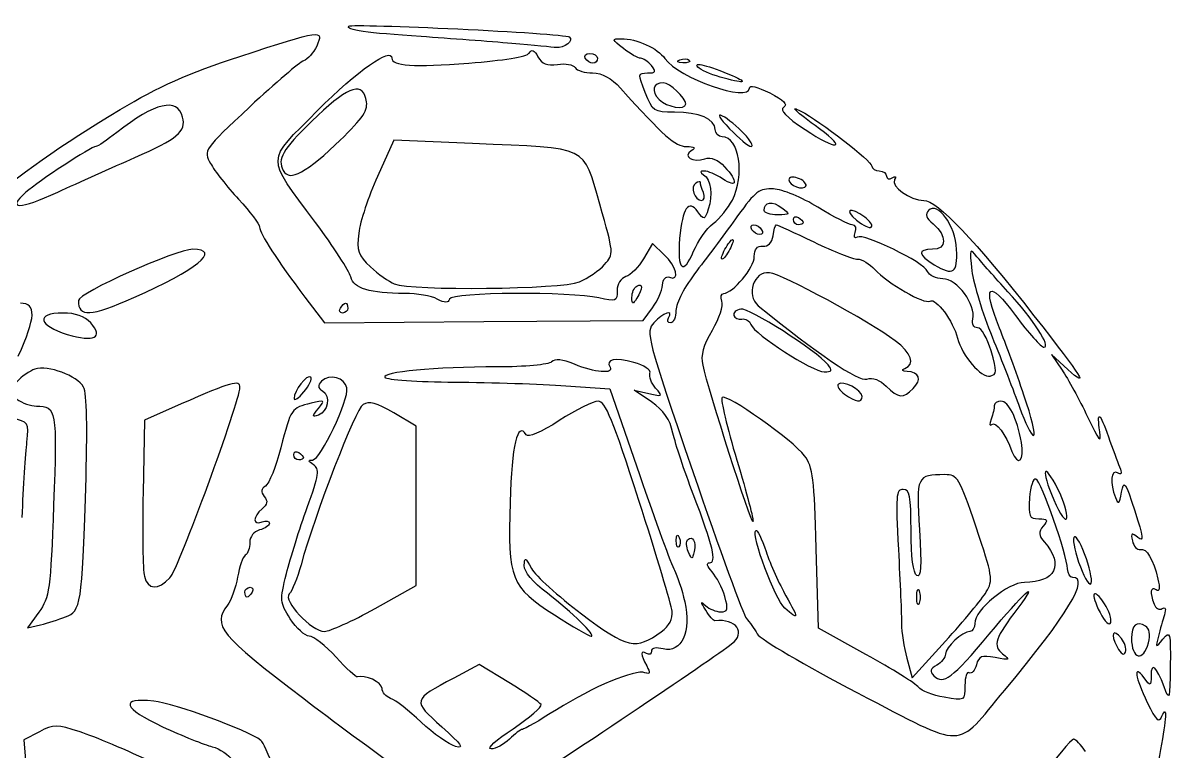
# Model space of a CAD drawing. Extents: x 18 to 132, y 20 to 130.
# Drawn here: x 60.81 to 97.4, y 106.93 to 130.09 of the extents above; entities that cross this region are included whole.
import ezdxf

# ---------------------------------------------------------------- set-up
doc = ezdxf.new("R2010")
doc.units = 0
doc.layers.add('Ebene_1', color=7, linetype='CONTINUOUS')

msp = doc.modelspace()

# ---------------------------------------------------------------- linework, layer by layer
at = {"layer": 'Ebene_1', "color": 7}
for p, q in [((76.364126, 129.443722), (76.364126, 129.443722)), ((78.701616, 128.971646), (78.701616, 128.971646)), ((81.711086, 128.922266), (81.711136, 128.922266)), ((82.987016, 128.374569), (82.987016, 128.374569)), ((81.896186, 127.517924), (81.896186, 127.517924)), ((70.746296, 126.220345), (70.746296, 126.220345)), ((72.607776, 126.366807), (72.089046, 125.214863)), ((75.109286, 126.258151), (72.607776, 126.366807)), ((83.754386, 126.57055), (83.754386, 126.57055)), ((64.365016, 125.811821), (64.365016, 125.81185)), ((85.566576, 125.111679), (85.566576, 125.111679)), ((82.458216, 124.698989), (82.458276, 124.698994)), ((84.389506, 124.13164), (84.389506, 124.131638)), ((85.324506, 123.838368), (85.324506, 123.838367)), ((87.593006, 123.919825), (87.593006, 123.919827)), ((83.999926, 123.517505), (83.999926, 123.517505)), ((80.837326, 123.074303), (80.553876, 122.594458)), ((81.210926, 122.723327), (80.837326, 123.074303)), ((83.142846, 122.894174), (83.142846, 122.894174)), ((90.513266, 122.893055), (90.513306, 122.893055)), ((78.511836, 121.859756), (78.511836, 121.859755)), ((64.338896, 121.358535), (64.338896, 121.358538)), ((69.783876, 121.372708), (70.405716, 120.552484)), ((80.184416, 121.365608), (80.184416, 121.365609)), ((70.909986, 121.024183), (70.909986, 121.024183)), ((80.538116, 120.634604), (80.834926, 121.032245)), ((62.965856, 120.553003), (62.965856, 120.553003)), ((70.405716, 120.552484), (75.471916, 120.593544)), ((75.471916, 120.593544), (80.538116, 120.634604)), ((94.048686, 119.076264), (93.530516, 119.543762)), ((93.530516, 119.543762), (93.870206, 119.050161)), ((86.427546, 119.217393), (86.427546, 119.217393)), ((69.966146, 118.825398), (69.966146, 118.825398)), ((78.078256, 118.553322), (79.480756, 118.452949)), ((79.480756, 118.452949), (80.423776, 115.725878)), ((80.805326, 118.0391), (80.259916, 118.414902)), ((80.259916, 118.414902), (80.723186, 118.305364)), ((87.506166, 118.213711), (87.506166, 118.213713)), ((89.132726, 118.465509), (89.132706, 118.465508)), ((92.656896, 118.258154), (92.656896, 118.258154)), ((65.845426, 117.974192), (64.676686, 117.460477)), ((64.676686, 117.460477), (64.631986, 115.151724)), ((73.325396, 117.271062), (72.604956, 117.693267)), ((73.325396, 114.735783), (73.325396, 117.271062)), ((92.578446, 116.752666), (92.578396, 116.752666)), ((69.429576, 116.358401), (69.429576, 116.358401)), ((93.737756, 115.261725), (93.737756, 115.261725)), ((73.325396, 112.200505), (73.325396, 114.735783)), ((81.596726, 113.63512), (81.596826, 113.635119)), ((81.978986, 113.278207), (81.978966, 113.278231)), ((86.116076, 110.837443), (86.049276, 113.377085)), ((94.586536, 113.202528), (94.586536, 113.202528)), ((65.488676, 112.441277), (65.488736, 112.441279)), ((67.871256, 111.985891), (67.871256, 111.985891)), ((72.013256, 111.469868), (73.325396, 112.200505)), ((91.458656, 111.99518), (91.458676, 111.99518)), ((89.244926, 111.830058), (89.244926, 111.830058)), ((95.222076, 111.614824), (95.222076, 111.614824)), ((61.319506, 111.353394), (60.959226, 110.847437)), ((72.013256, 111.469868), (72.013256, 111.469868)), ((85.045486, 111.479435), (85.045536, 111.479435)), ((60.959226, 110.847437), (61.369506, 110.95041)), ((62.167856, 111.200928), (62.168106, 111.200928)), ((81.117026, 110.729743), (81.117026, 110.729747)), ((87.629266, 110.004677), (86.116076, 110.837443)), ((95.757816, 110.514487), (95.757816, 110.514487)), ((89.096816, 109.261193), (90.158966, 110.428751)), ((96.614556, 110.373824), (96.614516, 110.373824)), ((88.928316, 109.886981), (89.096816, 109.261193)), ((75.328136, 109.685192), (74.521726, 109.256261)), ((76.271276, 109.112264), (75.328136, 109.685192)), ((92.043936, 108.869239), (92.043986, 108.869238)), ((61.334166, 107.548782), (60.841556, 107.294044)), ((60.841556, 107.294044), (60.924056, 106.250625))]:
    msp.add_line(p, q, dxfattribs=at)
for points in [[(67.711886, 129.032074), (70.307726, 129.883213), (70.402316, 129.895947), (70.155126, 129.360998)], [(73.481226, 129.660978), (71.752416, 129.776755), (71.061316, 129.876163), (71.177496, 129.992347)], [(71.177496, 129.992347), (71.279696, 130.094544), (77.999156, 129.769953), (78.187206, 129.653735)], [(76.364126, 129.443722), (75.678466, 129.502942), (74.381156, 129.60071), (73.481226, 129.660978)], [(78.187206, 129.653735), (78.362926, 129.545132), (78.026756, 129.272035), (77.766626, 129.312065)], [(79.912936, 129.283309), (79.542436, 129.574743), (79.537646, 129.594975), (79.839236, 129.594975)], [(79.839236, 129.594975), (80.344606, 129.594975), (80.999476, 129.298036), (81.234686, 128.96223)], [(70.155126, 129.360998), (70.056026, 129.146599), (69.869806, 128.935314), (69.741246, 128.891475)], [(70.183256, 127.309852), (71.439836, 128.571678), (72.546196, 129.351924), (72.546196, 128.976287)], [(77.766626, 129.312065), (77.680926, 129.325255), (77.049796, 129.384495), (76.364126, 129.443722)], [(76.917266, 129.140043), (76.997366, 129.269695), (77.081216, 129.233153), (77.196116, 129.018471)], [(80.460276, 128.971644), (80.377176, 128.971644), (80.130846, 129.111894), (79.912936, 129.283309)], [(63.902306, 127.341847), (65.103226, 128.063114), (66.084436, 128.498454), (67.711886, 129.032074)], [(69.741246, 128.891475), (69.612686, 128.847635), (68.842406, 128.190117), (68.029536, 127.43032)], [(72.546196, 128.976287), (72.546196, 128.729051), (73.229036, 128.685151), (74.998726, 128.818615)], [(74.998726, 128.818615), (76.087336, 128.900715), (76.848136, 129.028177), (76.917266, 129.140043)], [(77.196116, 129.018471), (77.318046, 128.790635), (77.478266, 128.728823), (77.817736, 128.778647)], [(77.817736, 128.778647), (78.069286, 128.815567), (78.322596, 128.768947), (78.380656, 128.674961)], [(78.701616, 128.971646), (78.648616, 129.057356), (78.714616, 129.127479), (78.848256, 129.127479)], [(78.944566, 128.815814), (78.863966, 128.815814), (78.754586, 128.885934), (78.701616, 128.971646)], [(78.848256, 129.127479), (78.981876, 129.127479), (79.091196, 129.057349), (79.091196, 128.971646)], [(79.091196, 128.971646), (79.091196, 128.885936), (79.025196, 128.815814), (78.944566, 128.815814)], [(80.805406, 128.737895), (80.698706, 128.866457), (80.543406, 128.971644), (80.460276, 128.971644)], [(81.234686, 128.96223), (81.670876, 128.339484), (83.922036, 127.550105), (83.922036, 128.019899)], [(81.805286, 128.828116), (81.623746, 128.835616), (81.586826, 128.872516), (81.711086, 128.922266)], [(81.711136, 128.922266), (81.823626, 128.967286), (81.958036, 128.961746), (82.009816, 128.909966)], [(82.009816, 128.909966), (82.061616, 128.858186), (81.969516, 128.821356), (81.805286, 128.828116)], [(82.285766, 128.689695), (82.108026, 128.873501), (82.617036, 128.747505), (83.376596, 128.419679)], [(78.380656, 128.674961), (78.438756, 128.581011), (78.688056, 128.50415), (78.934736, 128.50415)], [(78.934736, 128.50415), (79.239346, 128.50415), (79.523876, 128.348173), (79.821576, 128.017987)], [(80.607786, 127.880816), (80.370666, 128.48447), (80.372986, 128.504146), (80.681186, 128.504146)], [(80.681186, 128.504146), (80.946376, 128.504146), (80.967076, 128.543096), (80.805406, 128.737895)], [(82.987016, 128.374569), (82.687036, 128.459259), (82.371476, 128.601063), (82.285766, 128.689695)], [(83.376596, 128.419679), (83.930896, 128.180444), (83.749176, 128.159402), (82.987016, 128.374569)], [(71.742126, 127.582289), (71.649526, 128.234466), (71.196206, 128.108768), (70.194346, 127.153158)], [(81.179986, 128.192483), (80.851596, 128.192483), (80.785296, 127.923148), (81.048806, 127.659632)], [(81.896186, 127.517924), (81.896186, 127.709443), (81.383326, 128.192483), (81.179986, 128.192483)], [(83.922036, 128.019899), (83.922036, 128.130299), (84.169776, 128.072429), (84.568946, 127.86879)], [(65.891506, 127.098118), (65.725516, 127.732872), (65.012456, 127.567636), (63.797176, 126.612806)], [(79.821576, 128.017987), (81.195006, 126.494694), (81.565546, 126.166519), (81.914606, 126.164275)], [(81.540496, 127.257485), (80.882696, 127.257485), (80.841946, 127.284725), (80.607786, 127.880816)], [(84.568946, 127.86879), (85.019936, 127.638711), (85.154856, 127.501073), (85.014466, 127.414306)], [(56.908706, 121.192596), (58.189326, 123.353879), (60.187296, 125.110626), (63.902306, 127.341847)], [(68.029536, 127.43032), (66.557866, 126.054757), (66.552536, 126.047067), (66.778606, 125.624655)], [(70.746296, 126.220345), (71.565896, 126.992968), (71.783516, 127.290597), (71.742126, 127.582289)], [(81.048806, 127.659632), (81.292136, 127.416301), (81.896186, 127.315285), (81.896186, 127.517924)], [(85.014466, 127.414306), (84.873736, 127.327326), (85.078466, 127.113614), (85.694496, 126.70463)], [(86.152886, 126.72669), (85.373936, 127.297441), (85.172486, 127.489429), (85.561726, 127.290078)], [(64.365016, 125.81185), (65.717616, 126.400299), (66.009636, 126.646368), (65.891506, 127.098118)], [(70.117156, 123.751256), (68.519506, 125.910448), (68.514366, 125.633958), (70.183256, 127.309852)], [(70.194346, 127.153158), (69.127896, 126.135931), (68.921196, 125.831196), (69.057226, 125.476701)], [(82.831186, 126.706588), (82.831186, 127.040783), (82.323476, 127.257485), (81.540496, 127.257485)], [(83.064936, 127.13551), (82.876816, 127.23273), (82.966136, 127.07261), (83.290296, 126.73162)], [(83.754386, 126.57055), (83.546606, 126.792689), (83.236346, 127.046921), (83.064936, 127.13551)], [(85.561726, 127.290078), (86.157386, 126.985012), (87.817856, 125.699666), (87.817856, 125.543644)], [(63.797176, 126.612806), (63.484866, 126.367425), (63.185756, 126.166659), (63.132496, 126.166659)], [(83.059456, 126.478322), (82.933906, 126.478322), (82.831186, 126.581042), (82.831186, 126.706588)], [(83.290296, 126.73162), (83.585656, 126.420891), (83.895906, 126.166659), (83.979746, 126.166659)], [(85.694496, 126.70463), (86.692596, 126.041924), (87.063116, 126.059759), (86.152886, 126.72669)], [(69.057226, 125.476701), (69.231176, 125.023388), (69.691576, 125.226085), (70.746296, 126.220345)], [(79.159166, 124.335332), (78.613786, 126.226106), (78.892396, 126.093828), (75.109286, 126.258151)], [(83.379716, 124.458519), (83.789146, 125.250275), (83.594426, 126.478322), (83.059456, 126.478322)], [(83.979746, 126.166659), (84.063546, 126.166659), (83.962146, 126.34841), (83.754386, 126.57055)], [(63.132496, 126.166659), (62.992836, 126.166659), (61.311016, 125.068251), (60.902546, 124.710273)], [(82.074306, 126.027921), (81.783376, 125.843581), (82.115806, 125.648958), (82.508636, 125.773639)], [(81.914606, 126.164275), (82.182166, 126.162575), (82.226736, 126.124505), (82.074306, 126.027921)], [(61.915936, 124.711473), (62.577266, 125.018366), (63.679356, 125.513523), (64.365016, 125.811821)], [(66.778606, 125.624655), (66.903466, 125.391335), (67.305586, 124.87834), (67.672196, 124.484666)], [(82.508636, 125.773639), (82.704226, 125.835719), (82.918016, 125.748719), (83.130576, 125.520564)], [(83.130576, 125.520564), (83.572686, 125.046013), (83.538726, 124.828953), (83.070376, 125.135827)], [(87.817856, 125.543644), (87.817856, 125.457764), (87.923046, 125.387489), (88.051606, 125.387489)], [(72.089046, 125.214863), (71.803756, 124.581294), (71.535866, 123.76951), (71.493756, 123.410899)], [(82.486006, 125.385112), (82.342286, 125.383412), (82.336196, 125.350402), (82.464506, 125.268237)], [(82.464506, 125.268237), (82.698496, 125.118349), (82.765786, 124.621585), (82.613386, 124.16904)], [(83.070376, 125.135827), (82.859126, 125.274246), (82.596156, 125.386424), (82.486006, 125.385112)], [(85.200456, 125.159559), (85.063336, 125.022436), (85.507086, 124.762302), (85.687696, 124.87393)], [(85.566576, 125.111679), (85.420586, 125.193379), (85.255826, 125.214929), (85.200456, 125.159559)], [(88.051606, 125.387489), (88.180166, 125.387489), (88.285356, 125.313229), (88.285356, 125.22246)], [(88.285356, 125.22246), (88.285356, 125.13169), (88.366356, 125.107466), (88.465266, 125.16862)], [(88.465266, 125.16862), (88.572686, 125.23501), (88.603026, 125.21162), (88.540566, 125.11056)], [(82.214646, 125.002116), (82.033736, 124.890304), (82.179046, 124.452495), (82.397016, 124.452495)], [(82.363676, 125.019856), (82.363676, 125.060756), (82.296576, 125.052776), (82.214646, 125.002116)], [(82.458276, 124.698994), (82.406276, 124.834566), (82.363676, 124.978954), (82.363676, 125.019856)], [(84.689466, 124.817785), (84.245116, 124.839235), (84.111156, 124.737985), (83.547546, 123.954732)], [(86.100266, 124.233413), (85.601196, 124.541454), (84.966336, 124.804422), (84.689466, 124.817785)], [(85.687696, 124.87393), (85.767096, 124.92299), (85.712596, 125.029977), (85.566576, 125.111679)], [(88.540566, 125.11056), (88.406616, 124.893824), (89.030536, 124.452489), (89.470896, 124.452489)], [(60.902546, 124.710273), (60.262246, 124.149116), (60.705186, 124.149654), (61.915936, 124.711473)], [(67.672196, 124.484666), (68.038796, 124.090992), (68.338746, 123.69355), (68.338746, 123.60146)], [(82.282346, 124.09112), (81.982496, 124.497134), (81.790566, 124.215134), (81.703146, 123.240132)], [(82.397016, 124.452495), (82.482716, 124.452495), (82.510286, 124.563418), (82.458216, 124.698989)], [(82.769786, 123.714169), (82.978396, 123.878261), (83.252866, 124.213219), (83.379716, 124.458519)], [(84.389506, 124.131638), (84.389506, 124.40321), (84.653166, 124.444104), (84.950926, 124.218718)], [(89.470896, 124.452489), (89.883396, 124.452489), (91.133206, 123.144082), (92.975816, 120.783248)], [(90.513306, 122.893055), (90.477506, 123.649284), (89.913406, 124.431276), (89.619756, 124.131837)], [(79.314996, 122.410535), (79.614336, 122.746407), (79.613116, 122.761563), (79.159166, 124.335332)], [(82.613386, 124.16904), (82.498066, 123.826591), (82.480726, 123.82251), (82.282346, 124.09112)], [(84.818046, 123.98996), (84.582356, 123.98726), (84.389506, 124.05099), (84.389506, 124.13164)], [(84.950926, 124.218718), (85.231066, 124.006665), (85.224096, 123.994656), (84.818046, 123.98996)], [(87.195636, 123.673337), (87.092246, 123.673337), (86.599326, 123.925371), (86.100266, 124.233413)], [(87.593006, 123.919827), (87.131096, 124.257583), (86.910086, 124.172657), (87.333446, 123.820087)], [(89.619756, 124.131837), (89.502216, 124.011972), (89.544656, 123.886855), (89.765736, 123.701234)], [(71.239876, 122.01509), (71.193176, 122.198609), (70.687916, 122.979884), (70.117156, 123.751256)], [(82.146606, 122.832115), (82.280746, 123.153151), (82.561176, 123.550076), (82.769786, 123.714169)], [(83.547546, 123.954732), (83.196366, 123.466689), (82.611006, 122.680781), (82.246746, 122.208269)], [(83.999926, 123.517505), (83.946926, 123.603215), (83.973726, 123.673337), (84.059426, 123.673337)], [(84.059426, 123.673337), (84.145126, 123.673337), (84.258596, 123.603217), (84.311566, 123.517505)], [(84.672946, 123.322714), (84.700346, 123.515557), (84.747246, 123.673337), (84.777196, 123.673337)], [(84.777196, 123.673337), (84.807096, 123.673337), (85.343716, 123.427901), (85.969666, 123.127923)], [(85.324506, 123.838367), (85.324506, 123.929137), (85.394606, 123.960057), (85.480336, 123.907087)], [(85.480336, 123.673338), (85.394636, 123.673338), (85.324506, 123.747598), (85.324506, 123.838368)], [(85.480336, 123.907087), (85.566036, 123.854117), (85.636166, 123.779854), (85.636166, 123.742058)], [(85.636166, 123.742058), (85.636166, 123.704258), (85.566066, 123.673338), (85.480336, 123.673338)], [(87.290836, 123.431495), (87.343136, 123.567693), (87.301536, 123.673337), (87.195636, 123.673337)], [(87.333446, 123.820087), (87.538436, 123.64938), (87.748696, 123.552259), (87.800696, 123.604264)], [(87.800696, 123.604264), (87.852696, 123.656264), (87.759196, 123.798271), (87.593006, 123.919825)], [(89.765736, 123.701234), (90.217936, 123.321607), (90.208766, 122.894174), (89.748436, 122.894174)], [(68.338746, 123.60146), (68.338746, 123.405689), (68.906946, 122.529386), (69.783876, 121.372708)], [(71.493756, 123.410899), (71.427056, 122.842878), (71.474856, 122.705079), (71.864836, 122.341272)], [(84.252066, 123.361672), (84.166366, 123.361672), (84.052896, 123.431792), (83.999926, 123.517505)], [(84.311566, 123.517505), (84.364566, 123.431795), (84.337766, 123.361672), (84.252066, 123.361672)], [(84.350446, 122.993734), (84.523076, 122.980034), (84.641366, 123.100697), (84.672946, 123.322714)], [(87.350936, 123.284161), (87.263836, 123.230351), (87.237976, 123.293761), (87.290836, 123.431495)], [(89.588286, 122.192923), (89.477896, 122.480589), (87.562386, 123.41485), (87.350936, 123.284161)], [(81.703146, 123.240132), (81.613046, 122.234695), (81.818136, 122.045961), (82.146606, 122.832115)], [(83.142846, 122.894174), (83.234546, 123.06559), (83.344706, 123.205839), (83.387566, 123.205839)], [(83.387566, 123.205839), (83.430366, 123.205839), (83.390566, 123.06559), (83.298666, 122.894174)], [(84.077806, 122.66436), (84.077806, 122.902984), (84.165106, 123.008447), (84.350446, 122.993734)], [(85.969666, 123.127923), (86.595616, 122.827945), (87.221586, 122.582509), (87.360706, 122.582509)], [(91.161586, 122.660425), (90.927046, 122.954009), (90.917746, 122.927934), (91.001326, 122.211002)], [(66.214616, 122.894174), (65.674696, 122.894174), (62.572946, 121.505605), (62.572946, 121.263895)], [(64.338896, 121.358538), (66.336496, 122.23521), (67.141396, 122.894174), (66.214616, 122.894174)], [(80.553876, 122.594458), (80.397976, 122.330544), (80.145346, 122.074916), (79.992476, 122.026396)], [(81.382646, 122.003304), (81.721436, 121.8733), (81.607576, 122.350694), (81.210926, 122.723327)], [(83.053946, 122.582509), (83.011146, 122.582509), (83.050946, 122.722758), (83.142846, 122.894174)], [(83.298666, 122.894174), (83.206966, 122.722758), (83.096806, 122.582509), (83.053946, 122.582509)], [(83.104896, 121.491681), (83.394246, 121.491681), (84.077806, 122.315598), (84.077806, 122.66436)], [(87.360706, 122.582509), (87.499826, 122.582509), (87.747156, 122.434992), (87.910326, 122.254693)], [(89.748436, 122.894174), (89.257836, 122.894174), (89.277896, 122.719872), (89.804936, 122.402823)], [(89.804936, 122.402823), (90.411516, 122.037961), (90.549276, 122.133305), (90.513266, 122.893055)], [(92.146466, 121.547087), (91.741726, 121.988007), (91.298526, 122.489009), (91.161586, 122.660425)], [(71.864836, 122.341272), (72.111036, 122.111588), (72.452736, 121.865975), (72.624146, 121.795466)], [(78.511836, 121.859755), (78.787636, 121.976488), (79.149056, 122.224339), (79.314996, 122.410535)], [(82.246746, 122.208269), (81.866476, 121.714988), (81.584456, 121.180429), (81.584456, 120.95292)], [(84.560676, 122.150226), (84.060656, 122.207276), (83.798576, 121.432877), (84.205376, 121.100368)], [(87.910326, 122.254693), (88.316716, 121.805642), (89.489136, 121.135161), (89.671206, 121.247687)], [(91.001326, 122.211002), (91.050126, 121.792404), (91.339496, 120.845721), (91.644366, 120.107262)], [(72.965536, 121.491683), (71.839346, 121.491683), (71.334146, 121.644916), (71.239876, 122.01509)], [(72.624146, 121.795466), (73.173666, 121.569434), (77.949106, 121.621577), (78.511836, 121.859756)], [(79.992476, 122.026396), (79.830666, 121.975036), (79.714536, 121.786653), (79.714536, 121.57551)], [(80.337866, 121.725429), (80.535086, 121.847319), (80.535086, 121.641029), (80.337866, 121.335848)], [(81.156256, 121.755329), (81.171056, 121.951995), (81.260656, 122.050118), (81.382646, 122.003304)], [(88.558056, 119.987955), (87.742976, 120.602941), (84.968546, 122.103694), (84.560676, 122.150226)], [(90.074746, 121.959178), (89.856526, 121.959178), (89.637616, 122.064364), (89.588286, 122.192923)], [(91.030816, 120.673559), (91.143546, 121.13098), (90.527646, 121.959178), (90.074746, 121.959178)], [(91.880046, 120.38686), (91.318646, 121.789721), (91.526756, 121.957199), (92.385396, 120.793537)], [(73.990476, 121.313504), (73.807366, 121.411504), (73.346146, 121.491683), (72.965536, 121.491683)], [(79.130156, 121.348544), (78.234326, 121.556577), (74.454526, 121.528679), (74.382796, 121.313504)], [(79.714536, 121.57551), (79.714536, 121.236188), (79.676936, 121.221576), (79.130156, 121.348544)], [(80.184416, 121.365609), (80.183416, 121.51054), (80.252116, 121.672459), (80.337866, 121.725429)], [(80.834926, 121.032245), (80.998176, 121.250948), (81.142776, 121.576335), (81.156256, 121.755329)], [(83.047896, 121.246115), (82.996096, 121.381176), (83.021696, 121.491681), (83.104896, 121.491681)], [(93.290246, 119.777522), (93.530816, 119.777522), (92.959576, 120.661301), (92.146466, 121.547087)], [(60.663136, 119.498852), (61.223726, 120.734443), (61.242096, 121.180015), (60.732436, 121.180015)], [(62.572946, 121.263895), (62.572946, 120.73064), (62.954796, 120.751104), (64.338896, 121.358535)], [(70.909986, 121.024183), (70.962986, 121.109893), (71.037226, 121.180015), (71.075016, 121.180015)], [(71.075016, 121.180015), (71.112816, 121.180015), (71.143716, 121.109895), (71.143716, 121.024183)], [(74.382796, 121.313504), (74.338196, 121.179821), (74.240266, 121.179821), (73.990476, 121.313504)], [(80.337866, 121.335848), (80.207676, 121.134405), (80.186476, 121.138518), (80.184416, 121.365608)], [(82.746386, 120.325263), (82.964036, 120.69667), (83.099716, 121.111054), (83.047896, 121.246115)], [(84.205376, 121.100368), (86.066296, 119.579266), (87.395476, 118.68001), (87.659166, 118.763702)], [(89.671206, 121.247687), (89.851816, 121.35931), (90.409146, 120.607496), (90.543956, 120.070393)], [(62.081296, 120.86835), (61.207286, 120.86835), (61.290526, 120.467499), (62.222316, 120.189231)], [(62.965856, 120.553003), (62.773626, 120.76542), (62.484896, 120.86835), (62.081296, 120.86835)], [(70.978686, 120.86835), (70.887886, 120.86835), (70.856996, 120.93847), (70.909986, 121.024183)], [(71.143716, 121.024183), (71.143716, 120.938473), (71.069416, 120.86835), (70.978686, 120.86835)], [(81.350726, 120.712517), (81.523226, 120.991627), (81.172706, 120.876558), (80.886266, 120.560043)], [(81.584456, 120.95292), (81.584456, 120.734991), (81.510156, 120.556685), (81.419426, 120.556685)], [(83.646926, 120.994059), (83.498246, 120.965429), (83.398726, 120.872834), (83.425776, 120.7883)], [(83.425776, 120.7883), (83.452876, 120.70376), (83.567566, 120.653374), (83.680746, 120.676319)], [(86.427546, 119.217393), (86.047926, 119.674811), (83.905316, 121.043821), (83.646926, 120.994059)], [(92.385396, 120.793537), (92.797736, 120.234728), (93.204916, 119.777522), (93.290246, 119.777522)], [(92.975816, 120.783248), (94.540866, 118.778046), (94.752576, 118.441207), (94.048686, 119.076264)], [(62.222316, 120.189231), (63.078786, 119.933458), (63.389126, 120.085291), (62.965856, 120.553003)], [(80.886266, 120.560043), (80.615926, 120.261319), (80.654626, 120.113238), (82.131266, 115.795788)], [(81.419426, 120.556685), (81.328626, 120.556685), (81.297736, 120.626815), (81.350726, 120.712517)], [(83.680746, 120.676319), (83.793936, 120.699259), (83.923636, 120.621389), (83.968966, 120.503255)], [(83.968966, 120.503255), (84.089716, 120.188598), (85.930456, 118.998359), (86.296336, 118.998359)], [(91.178046, 120.400852), (91.052106, 120.400852), (90.991346, 120.513392), (91.030816, 120.673559)], [(91.610216, 119.660647), (91.486976, 120.079628), (91.299436, 120.400852), (91.178046, 120.400852)], [(92.656896, 118.258154), (92.415186, 118.965244), (92.065606, 119.923162), (91.880046, 120.38686)], [(82.446486, 119.207293), (82.377486, 119.525747), (82.461686, 119.839481), (82.746386, 120.325263)], [(90.543956, 120.070393), (90.684946, 119.508625), (91.297106, 118.797909), (91.583116, 118.863927)], [(91.644366, 120.107262), (91.949236, 119.368803), (92.341416, 118.361393), (92.515876, 117.868572)], [(88.869716, 119.101561), (89.207256, 119.237759), (89.082646, 119.592136), (88.558056, 119.987955)], [(91.583116, 118.863927), (91.801296, 118.914287), (91.804246, 119.001047), (91.610216, 119.660647)], [(77.629916, 119.313604), (77.542216, 119.225924), (76.765756, 119.153697), (75.904396, 119.153087)], [(78.357326, 119.235684), (77.970166, 119.39745), (77.738576, 119.422257), (77.629916, 119.313604)], [(80.245236, 119.294191), (79.646766, 119.459436), (79.330936, 119.396602), (79.487406, 119.143424)], [(80.757406, 118.94941), (80.796206, 119.056184), (80.580006, 119.201756), (80.245236, 119.294191)], [(61.193426, 119.083574), (61.031966, 119.032334), (60.768826, 118.845609), (60.608676, 118.668641)], [(62.738476, 118.512701), (62.546256, 118.871857), (61.612916, 119.216715), (61.193426, 119.083574)], [(69.966146, 118.825398), (69.855476, 118.936069), (69.427176, 118.392052), (69.434766, 118.150453)], [(71.115666, 118.485176), (71.052166, 118.814897), (70.559146, 118.943294), (70.310666, 118.694819)], [(75.904396, 119.153087), (73.918726, 119.151687), (72.219046, 118.993663), (72.326116, 118.820414)], [(79.487406, 119.143424), (79.625696, 118.919662), (78.989336, 118.971615), (78.357326, 119.235684)], [(80.938306, 118.480218), (80.801826, 118.636633), (80.720426, 118.84777), (80.757406, 118.94941)], [(84.034916, 114.228519), (83.973716, 114.167339), (82.616936, 118.420105), (82.446486, 119.207293)], [(86.296336, 118.998359), (86.547536, 118.998359), (86.573436, 119.041599), (86.427546, 119.217393)], [(88.938416, 119.010661), (88.776166, 119.018261), (88.749766, 119.053171), (88.869716, 119.101561)], [(89.132706, 118.465508), (89.413606, 118.746403), (89.325866, 118.992572), (88.938416, 119.010661)], [(93.870206, 119.050161), (94.057036, 118.77868), (94.420886, 118.112496), (94.678756, 117.569751)], [(67.715446, 118.502404), (67.715416, 118.752932), (67.440386, 118.675247), (65.845426, 117.974192)], [(69.750326, 118.358146), (69.921036, 118.56313), (70.018156, 118.773394), (69.966146, 118.825398)], [(70.310666, 118.694819), (70.178646, 118.562794), (70.186736, 118.485126), (70.342566, 118.388825)], [(72.326116, 118.820414), (72.371516, 118.746874), (73.368836, 118.679272), (74.542266, 118.670197)], [(74.542266, 118.670197), (75.715686, 118.661097), (77.306886, 118.608527), (78.078256, 118.553322)], [(86.752856, 118.608662), (86.696056, 118.551852), (86.785556, 118.405925), (86.951816, 118.284371)], [(87.506166, 118.213713), (87.506166, 118.413905), (86.884186, 118.739996), (86.752856, 118.608662)], [(87.659166, 118.763702), (87.849256, 118.824032), (88.073866, 118.742332), (88.277376, 118.538829)], [(88.277376, 118.538829), (88.661586, 118.154617), (88.809186, 118.141964), (89.132726, 118.465509)], [(62.807576, 115.291654), (62.869276, 117.204075), (62.845476, 118.312772), (62.738476, 118.512701)], [(65.488736, 112.441279), (65.752946, 112.725187), (67.715486, 118.067243), (67.715446, 118.502404)], [(69.434766, 118.150453), (69.437766, 118.059703), (69.579616, 118.153153), (69.750326, 118.358146)], [(70.022446, 116.190987), (70.275296, 116.193987), (71.188036, 118.109398), (71.115666, 118.485176)], [(70.342566, 118.388825), (70.606076, 118.22597), (70.518756, 117.724696), (70.209056, 117.622396)], [(80.723186, 118.305364), (81.161376, 118.201753), (81.173026, 118.211214), (80.938306, 118.480218)], [(83.050576, 118.178881), (82.995876, 118.124201), (83.208346, 117.226341), (83.522676, 116.183632)], [(85.678526, 116.323914), (85.306836, 116.821745), (83.188616, 118.316919), (83.050576, 118.178881)], [(86.951816, 118.284371), (87.303706, 118.027067), (87.506166, 118.001261), (87.506166, 118.213711)], [(92.964706, 116.972535), (93.037106, 116.972535), (92.898606, 117.551063), (92.656896, 118.258154)], [(60.617676, 118.127205), (60.782906, 118.006384), (61.062476, 117.906456), (61.238936, 117.905144)], [(61.238936, 117.905144), (61.880406, 117.900344), (61.898506, 117.7967), (61.786876, 114.766567)], [(69.975306, 118.000269), (69.347966, 117.846227), (69.338716, 117.832573), (69.015636, 116.582954)], [(71.631006, 117.956873), (71.391186, 117.806844), (70.114406, 114.509265), (69.657076, 112.858753)], [(70.209056, 117.830122), (70.428526, 118.097646), (70.414236, 118.108045), (69.975306, 118.000269)], [(70.209056, 117.622396), (70.001286, 117.553766), (70.001286, 117.576846), (70.209056, 117.830122)], [(72.604956, 117.693267), (72.062926, 118.010917), (71.821736, 118.076197), (71.631006, 117.956873)], [(79.109526, 118.063363), (78.954606, 118.063363), (78.398516, 117.785868), (77.873776, 117.446708)], [(80.404996, 114.907752), (79.580686, 117.473545), (79.338546, 118.063363), (79.109526, 118.063363)], [(81.490646, 117.04521), (81.389886, 117.49038), (81.198156, 117.768434), (80.805326, 118.0391)], [(91.713646, 117.920275), (91.713646, 117.841575), (91.667446, 117.648735), (91.610896, 117.491736)], [(91.922376, 118.063363), (91.807576, 118.063363), (91.713646, 117.998973), (91.713646, 117.920275)], [(92.578396, 116.752666), (92.431296, 117.53677), (92.167736, 118.063363), (91.922376, 118.063363)], [(92.515876, 117.868572), (92.690326, 117.375752), (92.892306, 116.972535), (92.964706, 116.972535)], [(60.936606, 116.761381), (61.002806, 117.394074), (60.992906, 117.409413), (60.456186, 117.51011)], [(76.819106, 116.992789), (76.542976, 117.439575), (76.360546, 116.674927), (76.308966, 114.854565)], [(77.873776, 117.446708), (77.289826, 117.069288), (76.880666, 116.893188), (76.819106, 116.992789)], [(91.610896, 117.491736), (91.554396, 117.334737), (91.565696, 117.258461), (91.635996, 117.322235)], [(94.678756, 117.569751), (95.040996, 116.807318), (95.130136, 116.698098), (95.070776, 117.089398)], [(95.070776, 117.089398), (94.965616, 117.782562), (95.067776, 117.724503), (95.344596, 116.933565)], [(91.635996, 117.322235), (91.760886, 117.43555), (92.077946, 117.010596), (92.274786, 116.466079)], [(60.783446, 114.365753), (60.830546, 115.328089), (60.899446, 116.406122), (60.936606, 116.761381)], [(82.135316, 115.102543), (81.857696, 115.831061), (81.567596, 116.705261), (81.490646, 117.04521)], [(92.274786, 116.466079), (92.458346, 115.958314), (92.686986, 116.174104), (92.578446, 116.752666)], [(95.344596, 116.933565), (95.472146, 116.569307), (95.630906, 116.137055), (95.697396, 115.973007)], [(69.015636, 116.582954), (68.860516, 115.982999), (68.640946, 115.433872), (68.527696, 115.362672)], [(69.429576, 116.358401), (69.429576, 116.449171), (69.499676, 116.480091), (69.585416, 116.427121)], [(69.585416, 116.193372), (69.499716, 116.193372), (69.429576, 116.267632), (69.429576, 116.358401)], [(69.585416, 116.427121), (69.671116, 116.374151), (69.741246, 116.299887), (69.741246, 116.262092)], [(69.741246, 116.262092), (69.741246, 116.224292), (69.671146, 116.193372), (69.585416, 116.193372)], [(69.852516, 114.678815), (70.229236, 115.730148), (70.255916, 115.911085), (70.053246, 116.039963)], [(70.053246, 116.039963), (69.885246, 116.146789), (69.876586, 116.189271), (70.022446, 116.190987)], [(83.522676, 116.183632), (83.837016, 115.140923), (84.067516, 114.261122), (84.034916, 114.228519)], [(86.049276, 113.377085), (85.991176, 115.588197), (85.943206, 115.969401), (85.678526, 116.323914)], [(93.737756, 115.261725), (93.271456, 116.175747), (93.176896, 115.926504), (93.609206, 114.922884)], [(80.423776, 115.725878), (80.942436, 114.225989), (81.442586, 112.858558), (81.535226, 112.687142)], [(82.131266, 115.795788), (82.969476, 113.345016), (83.732816, 111.254335), (83.827576, 111.149827)], [(90.140066, 115.725874), (89.245436, 115.725874), (89.226376, 115.684604), (89.330646, 113.973193)], [(91.131516, 114.059962), (90.597876, 115.634278), (90.543356, 115.725874), (90.140066, 115.725874)], [(93.038216, 115.58516), (92.952516, 115.6197), (92.860826, 115.349927), (92.834466, 114.985669)], [(95.635996, 115.787412), (95.428356, 115.915742), (95.387376, 115.451954), (95.566296, 114.998403)], [(95.697396, 115.973007), (95.782496, 115.763116), (95.764296, 115.708123), (95.635996, 115.787412)], [(62.168106, 111.200928), (62.657276, 111.386911), (62.687926, 111.582942), (62.807576, 115.291654)], [(68.527696, 115.362672), (68.378956, 115.269152), (68.367986, 115.177557), (68.488196, 115.032725)], [(88.811506, 115.258376), (88.586316, 115.258376), (88.569796, 115.048881), (88.661006, 113.349426)], [(89.064466, 113.942996), (89.064466, 115.052724), (89.024866, 115.258376), (88.811506, 115.258376)], [(94.042316, 112.726096), (94.027716, 113.177356), (93.205846, 115.51761), (93.038216, 115.58516)], [(94.018796, 114.350585), (94.046696, 114.49411), (93.920196, 114.904123), (93.737756, 115.261725)], [(95.761086, 115.165465), (95.834486, 115.569563), (95.879636, 115.505958), (96.183066, 114.571004)], [(64.631986, 115.151724), (64.607386, 113.881909), (64.625986, 112.68519), (64.673886, 112.492347)], [(68.488196, 115.032725), (68.609246, 114.886872), (68.590366, 114.778927), (68.418896, 114.636641)], [(81.462706, 111.385003), (81.438606, 111.58693), (80.962596, 113.172167), (80.404996, 114.907752)], [(82.654136, 112.920887), (82.893636, 112.920887), (82.772336, 113.430931), (82.135316, 115.102543)], [(92.834466, 114.985669), (92.791666, 114.394391), (92.822966, 114.32338), (93.126256, 114.32338)], [(93.609206, 114.922884), (93.818316, 114.43742), (93.989276, 114.19855), (94.018796, 114.350585)], [(95.566296, 114.998403), (95.659496, 114.762004), (95.693016, 114.790713), (95.761086, 115.165465)], [(61.786876, 114.766567), (61.687576, 112.070327), (61.653626, 111.822634), (61.319506, 111.353394)], [(68.418896, 114.636641), (68.115006, 114.384432), (68.113716, 114.10753), (68.416896, 114.223902)], [(69.193436, 112.576245), (69.316966, 113.065776), (69.613556, 114.011932), (69.852516, 114.678815)], [(76.308966, 114.854565), (76.238866, 112.380235), (76.325966, 112.158115), (77.716616, 111.266754)], [(96.183066, 114.571004), (96.454906, 113.733399), (96.474676, 113.564009), (96.281966, 113.723948)], [(68.650646, 114.180832), (68.650646, 114.107812), (68.510396, 114.011389), (68.338976, 113.966562)], [(68.416896, 114.223902), (68.545456, 114.273232), (68.650646, 114.253852), (68.650646, 114.180832)], [(93.126256, 114.32338), (93.412416, 114.32338), (93.434996, 114.28607), (93.269546, 114.086708)], [(68.338976, 113.966562), (68.156146, 113.918752), (68.027316, 113.754005), (68.027316, 113.568003)], [(81.596826, 113.635119), (81.603826, 113.816656), (81.641226, 113.853581), (81.690926, 113.729269)], [(81.954866, 113.654825), (82.113116, 113.813073), (82.240676, 113.590785), (82.167846, 113.283707)], [(85.045536, 111.479435), (84.736786, 111.748012), (83.971796, 113.801779), (84.123866, 113.953848)], [(84.123866, 113.953848), (84.166766, 113.996778), (84.315046, 113.69427), (84.453316, 113.281605)], [(89.245346, 112.515828), (89.131176, 112.586388), (89.064466, 113.112755), (89.064466, 113.942996)], [(89.330646, 113.973193), (89.402046, 112.801693), (89.380446, 112.432368), (89.245346, 112.515828)], [(91.458676, 111.99518), (91.680326, 112.367386), (91.658466, 112.50541), (91.131516, 114.059962)], [(93.269546, 114.086708), (93.110116, 113.894607), (93.117056, 113.799229), (93.306446, 113.580252)], [(94.586536, 113.202528), (94.433986, 113.601967), (94.278616, 113.837103), (94.241266, 113.725055)], [(96.281966, 113.723948), (96.076926, 113.894111), (96.050926, 113.878218), (96.107266, 113.617162)], [(68.027316, 113.568003), (68.027316, 113.393622), (67.963316, 113.211377), (67.885046, 113.163016)], [(81.678626, 113.43059), (81.626826, 113.37881), (81.590026, 113.47085), (81.596726, 113.63512)], [(81.690926, 113.729269), (81.735926, 113.616778), (81.730426, 113.482373), (81.678626, 113.43059)], [(81.978966, 113.278231), (81.912266, 113.431916), (81.901366, 113.601384), (81.954866, 113.654825)], [(93.306446, 113.580252), (93.936456, 112.851655), (93.661536, 112.297556), (92.670026, 112.297556)], [(94.241266, 113.725055), (94.203966, 113.613006), (94.298166, 113.194516), (94.450716, 112.795078)], [(96.107266, 113.617162), (96.143666, 113.448475), (96.254846, 113.32729), (96.354336, 113.347865)], [(67.885046, 113.163016), (67.806846, 113.114656), (67.696536, 112.801422), (67.640026, 112.466945)], [(76.759956, 112.836034), (76.764956, 113.114166), (76.794956, 113.101643), (76.992726, 112.737444)], [(82.167846, 113.283707), (82.103246, 113.011475), (82.094846, 113.011232), (81.978986, 113.278207)], [(84.453316, 113.281605), (84.591576, 112.86894), (84.875156, 112.233275), (85.083486, 111.869016)], [(88.661006, 113.349426), (88.717306, 112.299504), (88.762646, 111.231742), (88.761636, 110.976624)], [(94.795986, 112.272551), (94.833386, 112.3846), (94.739086, 112.80309), (94.586536, 113.202528)], [(96.354336, 113.347865), (96.559716, 113.390335), (96.764066, 113.047669), (96.918796, 112.401362)], [(69.657076, 112.858753), (69.540746, 112.438895), (69.371756, 112.02157), (69.281556, 111.931365)], [(77.493916, 111.952776), (77.026556, 112.309298), (76.756016, 112.634868), (76.759956, 112.836034)], [(76.992726, 112.737444), (77.117326, 112.507992), (77.833296, 111.859009), (78.583776, 111.29526)], [(81.535226, 112.687142), (81.627826, 112.515726), (81.776226, 112.062723), (81.864916, 111.680471)], [(82.733836, 112.630693), (82.573736, 112.807596), (82.542636, 112.920887), (82.654136, 112.920887)], [(94.206966, 112.453389), (94.121266, 112.453389), (94.047166, 112.576107), (94.042316, 112.726096)], [(94.450716, 112.795078), (94.603266, 112.395639), (94.758636, 112.160503), (94.795986, 112.272551)], [(64.673886, 112.492347), (64.780006, 112.062645), (65.116666, 112.041543), (65.488676, 112.441277)], [(67.640026, 112.466945), (67.583526, 112.132467), (67.439396, 111.729618), (67.319756, 111.571724)], [(69.316236, 111.141388), (68.983276, 111.663518), (68.978166, 111.723223), (69.193436, 112.576245)], [(83.136686, 111.85153), (83.059586, 112.120465), (82.878276, 112.471088), (82.733836, 112.630693)], [(91.548176, 110.649735), (92.638876, 111.95558), (93.220796, 112.486421), (92.457716, 111.479435)], [(92.043986, 108.869238), (94.057576, 111.288781), (94.760406, 112.453389), (94.206966, 112.453389)], [(96.918796, 112.401362), (96.988096, 112.111814), (96.968696, 111.994256), (96.862396, 112.059936)], [(67.871256, 111.985891), (67.871256, 112.071601), (67.945556, 112.141723), (68.036286, 112.141723)], [(67.939956, 111.830058), (67.902156, 111.830058), (67.871256, 111.900178), (67.871256, 111.985891)], [(68.104986, 111.985891), (68.051986, 111.900181), (67.977746, 111.830058), (67.939956, 111.830058)], [(68.036286, 112.141723), (68.127086, 112.141723), (68.157976, 112.071603), (68.104986, 111.985891)], [(78.886206, 110.583397), (79.061256, 110.583397), (78.273976, 111.357719), (77.493916, 111.952776)], [(89.244926, 111.830058), (89.244926, 112.044328), (89.280326, 112.131984), (89.323526, 112.024849)], [(89.323526, 112.024849), (89.366726, 111.917714), (89.366726, 111.742402), (89.323526, 111.635267)], [(90.158966, 110.428751), (90.743146, 111.070909), (91.328006, 111.7758), (91.458656, 111.99518)], [(92.670026, 112.297556), (92.146826, 112.297556), (91.090366, 111.42544), (91.090366, 110.993536)], [(95.222076, 111.614824), (94.857086, 112.171865), (94.750736, 111.968042), (95.077676, 111.338084)], [(96.862396, 112.059936), (96.681136, 112.171961), (96.652296, 111.980666), (96.794596, 111.609938)], [(69.281556, 111.931365), (69.068576, 111.718385), (69.993436, 110.73923), (70.407586, 110.73923)], [(81.864916, 111.680471), (82.081416, 110.74728), (81.758936, 110.038333), (81.183636, 110.182724)], [(82.532216, 111.411861), (82.362456, 111.69339), (82.362486, 111.71851), (82.532356, 111.557351)], [(83.007306, 111.36256), (83.235426, 111.36256), (83.255336, 111.43783), (83.136686, 111.85153)], [(85.083486, 111.869016), (85.504906, 111.132185), (85.500196, 111.083929), (85.045486, 111.479435)], [(89.323526, 111.635267), (89.280326, 111.528133), (89.244926, 111.615787), (89.244926, 111.830058)], [(95.415476, 111.01693), (95.452576, 111.126812), (95.365576, 111.395863), (95.222076, 111.614824)], [(96.794596, 111.609938), (96.846396, 111.474859), (96.962666, 111.409965), (97.052896, 111.465729)], [(67.319756, 111.571724), (66.830426, 110.925922), (67.057306, 110.64765), (69.741476, 108.6014)], [(70.407586, 110.73923), (70.569026, 110.73923), (71.291586, 111.068016), (72.013256, 111.469868)], [(77.716616, 111.266754), (78.302976, 110.890908), (78.829296, 110.583397), (78.886206, 110.583397)], [(78.583776, 111.29526), (80.049686, 110.194088), (80.313196, 110.135262), (81.117026, 110.729743)], [(81.117026, 110.729747), (81.376246, 110.921456), (81.491916, 111.140715), (81.462706, 111.385003)], [(82.823256, 111.079691), (82.776056, 111.075191), (82.645066, 111.224706), (82.532216, 111.411861)], [(82.532356, 111.557351), (82.645286, 111.450216), (82.859016, 111.36256), (83.007306, 111.36256)], [(92.457716, 111.479435), (91.739686, 110.531891), (91.653546, 110.273373), (91.974066, 110.027963)], [(95.077676, 111.338084), (95.230536, 111.043532), (95.377346, 110.903967), (95.415476, 111.01693)], [(97.124696, 111.270042), (97.073896, 111.106652), (96.987566, 110.797656), (96.932746, 110.583386)], [(97.052896, 111.465729), (97.155876, 111.529379), (97.182596, 111.456529), (97.124696, 111.270042)], [(61.369506, 110.95041), (61.595156, 111.00704), (61.954416, 111.119778), (62.167856, 111.200928)], [(69.918236, 110.589995), (69.778216, 110.593595), (69.507316, 110.841748), (69.316236, 111.141388)], [(83.357186, 110.33975), (83.824006, 110.705017), (83.507026, 111.144301), (82.823256, 111.079691)], [(83.827576, 111.149827), (83.922376, 111.045321), (84.076586, 110.824207), (84.170346, 110.65846)], [(88.761636, 110.976624), (88.760706, 110.721504), (88.835636, 110.231166), (88.928316, 109.886981)], [(91.090366, 110.993536), (91.090366, 110.853669), (91.021066, 110.73923), (90.936306, 110.73923)], [(96.522016, 110.908957), (96.244346, 111.080564), (96.076996, 110.935147), (96.076996, 110.522256)], [(96.614516, 110.373824), (96.680816, 110.638052), (96.647416, 110.831447), (96.522016, 110.908957)], [(70.771146, 109.92111), (70.442056, 110.285368), (70.058246, 110.586367), (69.918236, 110.589995)], [(84.170346, 110.65846), (84.264046, 110.492715), (85.701656, 109.648531), (87.364916, 108.782499)], [(89.794256, 109.32575), (90.090486, 109.026447), (90.366146, 109.23453), (91.548176, 110.649735)], [(90.936306, 110.73923), (90.703186, 110.73923), (90.155366, 110.228453), (90.155366, 110.011094)], [(95.757816, 110.514487), (95.481096, 110.847911), (95.393856, 110.674587), (95.622946, 110.246535)], [(95.884046, 110.082596), (95.920646, 110.192384), (95.863846, 110.386735), (95.757816, 110.514487)], [(96.076996, 110.522256), (96.076996, 109.857965), (96.458636, 109.752587), (96.614556, 110.373824)], [(96.932746, 110.583386), (96.836646, 110.207928), (96.841946, 110.204771), (97.078386, 110.496296)], [(97.078386, 110.496296), (97.306526, 110.777604), (97.322876, 110.717582), (97.311846, 109.639217)], [(76.326876, 105.619966), (77.622586, 106.429713), (82.816016, 109.916309), (83.357186, 110.33975)], [(80.649496, 110.037984), (80.450016, 110.161271), (80.451316, 110.018714), (80.653496, 109.641664)], [(81.183636, 110.182724), (80.958346, 110.239274), (80.805326, 110.209724), (80.805326, 110.109674)], [(95.622946, 110.246535), (95.746056, 110.016497), (95.841946, 109.956289), (95.884046, 110.082596)], [(71.451566, 109.290971), (71.406366, 109.273291), (71.100236, 109.556851), (70.771146, 109.92111)], [(80.805326, 110.109674), (80.805326, 110.017274), (80.735226, 109.985014), (80.649496, 110.037984)], [(89.300956, 108.962484), (89.213756, 109.077669), (88.461516, 109.546655), (87.629266, 110.004677)], [(90.155366, 110.011094), (90.155366, 109.905839), (90.032646, 109.75048), (89.882656, 109.66585)], [(91.743616, 109.906186), (91.306566, 109.987956), (91.214966, 109.952246), (91.141526, 109.671438)], [(91.974066, 110.027963), (92.231406, 109.830942), (92.209006, 109.81911), (91.743616, 109.906186)], [(97.117056, 108.974918), (96.873176, 109.635193), (96.700376, 109.783656), (96.700376, 109.332914)], [(80.599896, 109.425487), (80.294446, 109.5427), (78.940956, 108.975802), (77.788486, 108.247954)], [(80.653496, 109.641664), (80.777476, 109.410011), (80.765566, 109.361931), (80.599896, 109.425487)], [(89.882656, 109.66585), (89.672426, 109.547232), (89.652176, 109.469312), (89.794256, 109.32575)], [(90.916806, 109.425601), (90.840806, 109.472551), (90.778686, 109.290286), (90.778686, 109.020571)], [(91.141526, 109.671438), (91.093926, 109.489279), (90.992766, 109.378654), (90.916806, 109.425601)], [(96.471586, 109.267984), (96.127656, 109.722697), (96.187366, 109.282914), (96.579006, 108.476803)], [(97.311846, 109.639217), (97.300846, 108.567857), (97.286046, 108.517322), (97.117056, 108.974918)], [(72.234896, 108.925372), (72.234896, 109.119407), (71.677616, 109.379504), (71.451566, 109.290971)], [(74.521726, 109.256261), (73.193486, 108.549775), (73.192156, 108.544448), (74.132476, 107.707538)], [(77.293576, 108.411252), (77.250076, 108.481702), (76.790006, 108.797151), (76.271276, 109.112264)], [(96.700376, 109.332914), (96.700376, 108.976389), (96.693376, 108.974463), (96.471586, 109.267984)], [(72.507606, 108.608675), (72.357616, 108.660895), (72.234896, 108.803411), (72.234896, 108.925372)], [(87.364916, 108.782499), (90.866736, 106.959148), (90.447846, 106.951383), (92.043936, 108.869239)], [(90.119086, 108.641618), (89.756296, 108.702908), (89.388146, 108.8473), (89.300956, 108.962484)], [(90.778686, 109.020571), (90.778686, 108.530289), (90.778536, 108.530203), (90.119086, 108.641618)], [(97.047446, 108.044095), (97.397896, 108.845529), (96.882786, 106.04286), (96.139396, 103.103422)], [(64.969676, 108.518093), (63.866526, 108.647726), (63.990816, 108.290519), (65.251536, 107.708029)], [(68.382256, 107.272296), (67.945356, 107.600384), (65.650726, 108.438064), (64.969676, 108.518093)], [(69.741476, 108.6014), (71.573306, 107.20492), (74.876996, 104.81759), (74.977676, 104.81759)], [(73.481556, 107.850962), (73.095876, 108.215481), (72.657596, 108.556452), (72.507606, 108.608675)], [(76.401106, 107.64262), (76.935506, 107.994923), (77.337116, 108.340808), (77.293576, 108.411252)], [(96.579006, 108.476803), (96.864356, 107.889462), (96.946606, 107.813487), (97.047446, 108.044095)], [(77.788486, 108.247954), (77.243876, 107.903997), (76.753266, 107.622579), (76.698246, 107.622579)], [(62.628386, 107.541782), (61.884866, 107.784527), (61.791076, 107.785032), (61.334166, 107.548782)], [(65.251536, 107.708029), (65.880926, 107.417233), (66.591616, 107.130183), (66.830846, 107.07014)], [(74.572386, 107.078741), (74.358116, 107.138941), (73.867246, 107.486443), (73.481556, 107.850962)], [(74.132476, 107.707538), (74.770546, 107.139653), (74.872066, 106.994542), (74.572386, 107.078741)], [(75.702176, 107.00066), (75.552186, 107.001439), (75.866706, 107.290318), (76.401106, 107.64262)], [(76.698246, 107.622579), (76.643246, 107.622579), (76.457966, 107.482329), (76.286546, 107.310913)], [(64.999916, 106.540087), (64.136466, 106.947079), (63.069276, 107.397842), (62.628386, 107.541782)], [(70.932146, 100.460294), (70.735866, 101.44168), (68.620226, 107.093592), (68.382256, 107.272296)], [(76.286546, 107.310913), (76.115126, 107.139497), (75.852166, 106.999884), (75.702176, 107.00066)], [(94.232396, 107.310912), (94.094176, 107.310912), (92.163576, 104.780875), (91.879396, 104.227328)], [(94.614076, 106.916441), (94.471926, 107.1334), (94.300166, 107.310912), (94.232396, 107.310912)], [(66.830846, 107.07014), (67.070066, 107.0101), (67.363326, 106.811806), (67.482516, 106.629489)]]:
    msp.add_open_spline(points, degree=3, dxfattribs=at)

doc.saveas('drawing.dxf')
